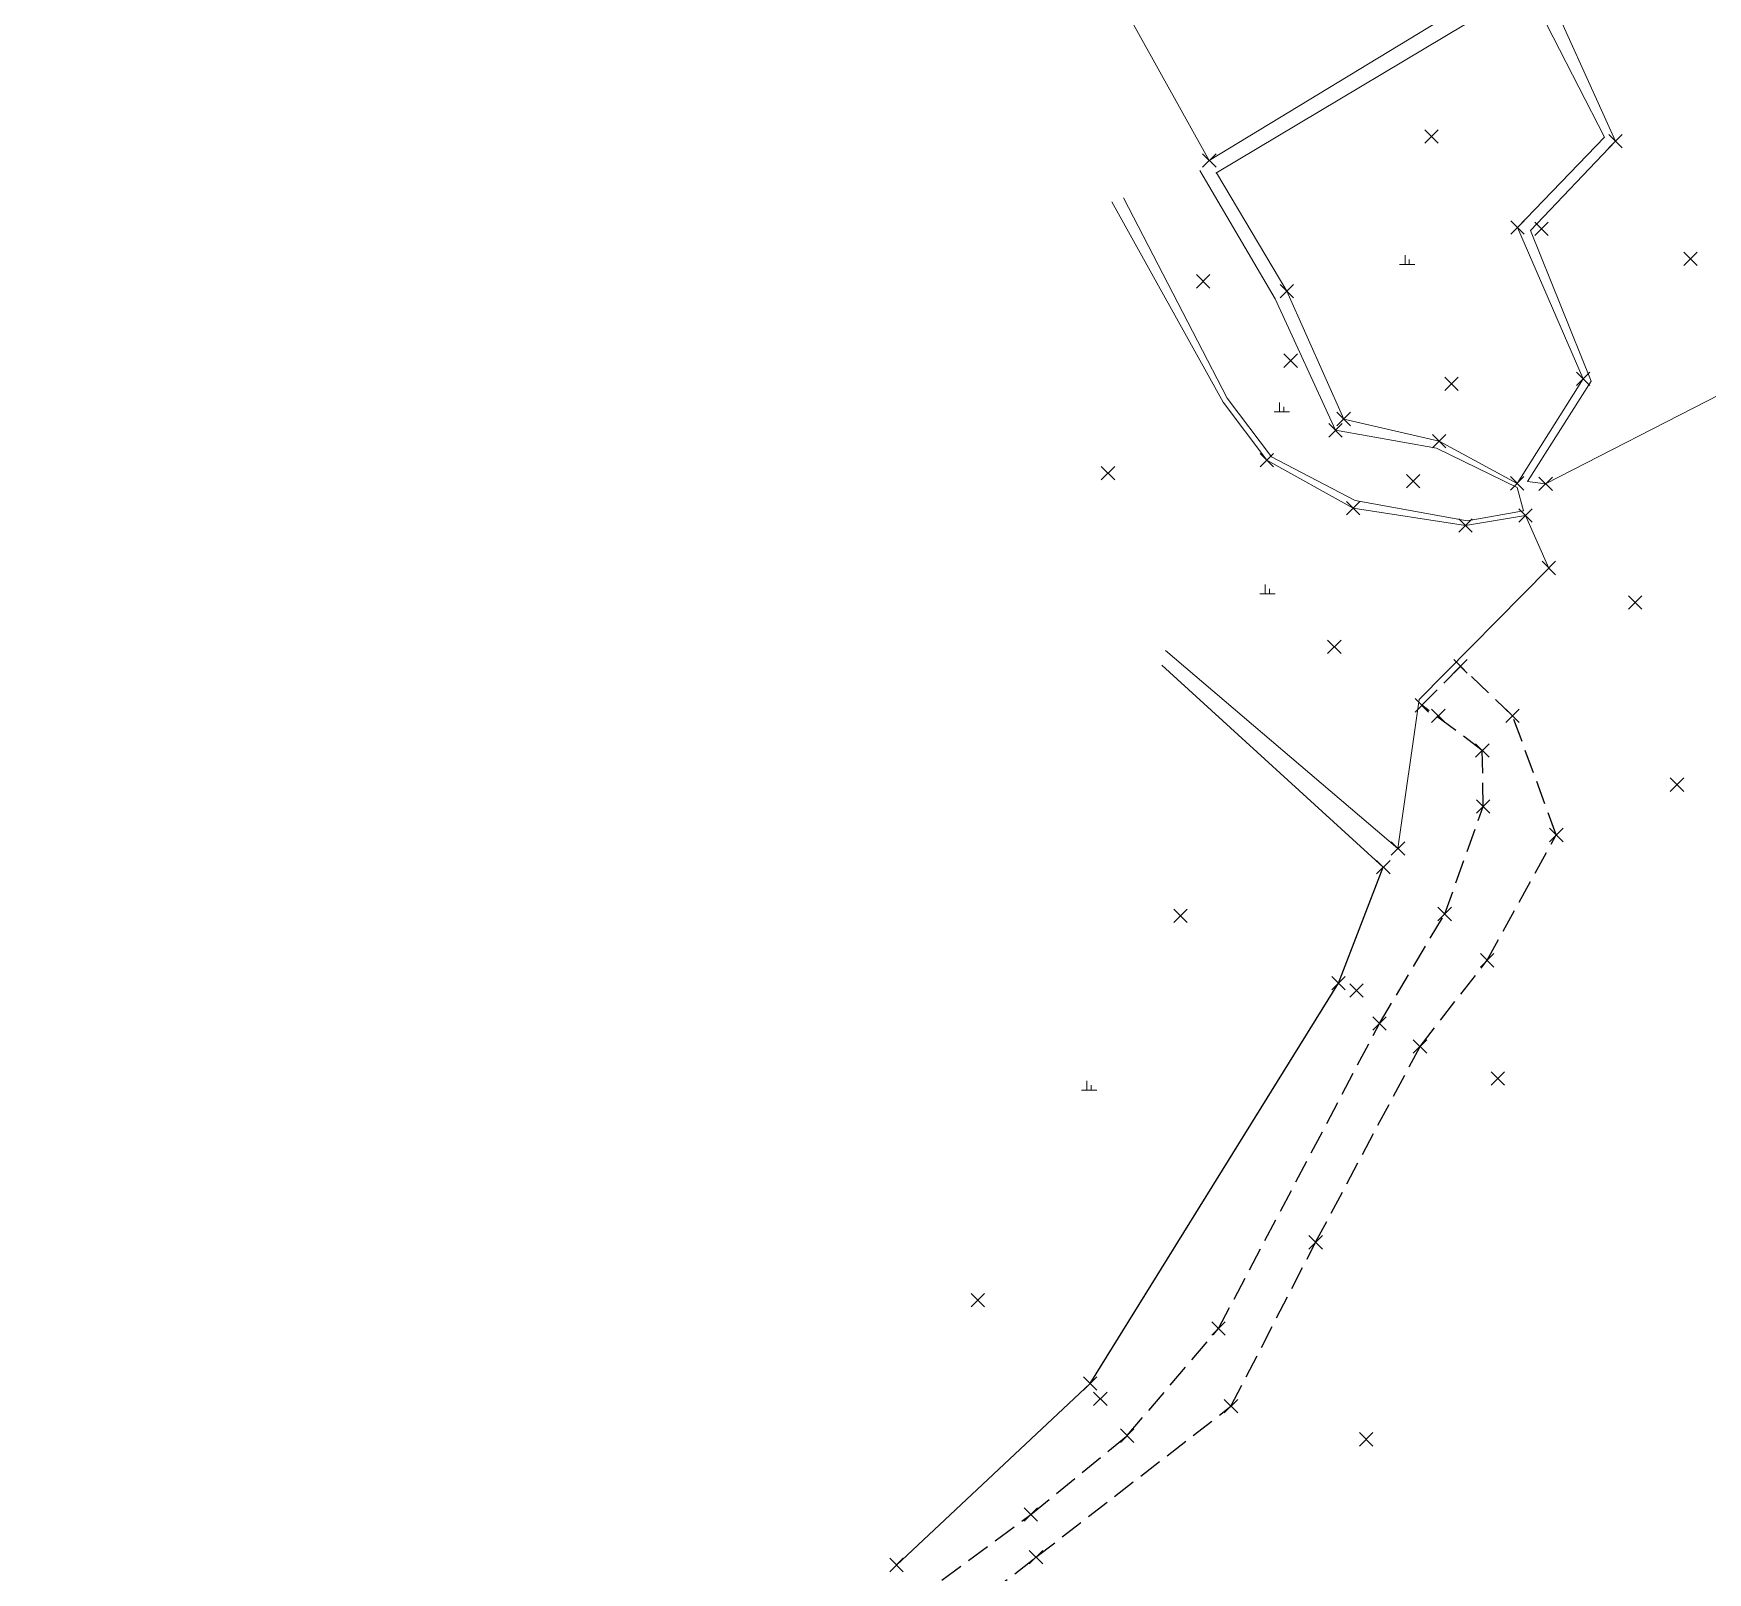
# Model space of a CAD drawing. Header units: millimetres. Extents: x 209513 to 211421, y 268482 to 269727.
# Drawn here: x 209743.6 to 209868.3, y 268589.7 to 268704.3 of the extents above; entities that cross this region are included whole.
import ezdxf

# ---------------------------------------------------------------- set-up
doc = ezdxf.new("R2010")
doc.units = ezdxf.units.MM
doc.header["$MEASUREMENT"] = 0
doc.header["$PDMODE"] = 3
doc.header["$PDSIZE"] = 0.5
doc.linetypes.add('DGN Style 3', pattern=[2.4677800000000003, 1.7627, -0.7050800000000002])
for name, color, linetype, lineweight in [('논밭', 8, 'CONTINUOUS', 0), ('비포장도로', 8, 'DGN Style 3', 0), ('측점', 8, 'CONTINUOUS', 0)]:
    doc.layers.add(name, color=color, linetype=linetype, lineweight=lineweight)

msp = doc.modelspace()

# ---------------------------------------------------------------- linework, layer by layer
at = {"layer": '논밭'}
for p, q in [((209845.7604495108, 268687.7534681097), (209845.7604495108, 268687.052874947)), ((209846.0798094765, 268687.4211659301), (209846.0798094765, 268687.052874947)), ((209845.3601195641, 268687.052874947), (209846.5026097624, 268687.052874947)), ((209869.198, 268677.386), (209856.231, 268670.719)), ((209836.0228220083, 268676.0784405671), (209837.1653122066, 268676.0784405671)), ((209836.4231519551, 268676.7790337297), (209836.4231519551, 268676.0784405671)), ((209836.7425119208, 268676.4467315502), (209836.7425119208, 268676.0784405671)), ((209834.940695374, 268662.5348164635), (209836.0831855723, 268662.5348164635)), ((209835.3410253208, 268663.2354096262), (209835.3410253208, 268662.5348164635)), ((209835.6603852865, 268662.9031074466), (209835.6603852865, 268662.5348164635)), ((209822.0669244939, 268626.2697463558), (209822.0669244939, 268625.5691531931)), ((209821.6665945472, 268625.5691531931), (209822.8090847455, 268625.5691531931)), ((209822.3862844596, 268625.9374441762), (209822.3862844596, 268625.5691531931))]:
    msp.add_line(p, q, dxfattribs=at)
for points in [[(209827.6279965983, 268797.7083118349), (209827.6279965983, 268797.7083118349), (209827.6279965983, 268797.7083118349), (209827.6279965983, 268797.7083118349), (209790.7745924959, 268778.5619687225), (209790.7745924959, 268778.5619687225), (209790.7745924959, 268778.5619687225), (209787.8374949543, 268772.7050427838), (209787.8374949543, 268772.7050427838), (209787.8374949543, 268772.7050427838), (209831.1888463387, 268694.7971130043), (209831.1888463387, 268694.7971130043), (209831.1888463387, 268694.7971130043)], [(209831.1888463387, 268694.7971130043), (209854.1978569839, 268708.7985344635), (209847.6839856749, 268719.5569527638), (209867.9688190144, 268739.1041970815), (209827.6279965983, 268797.7083118349)], [(209854.8859368795, 268670.8866676579), (209859.6186595538, 268678.3670544421), (209855.0952935861, 268689.5954351732), (209861.4367558572, 268696.2390374205), (209855.738, 268708.817), (209849.5662909625, 268718.8765402603), (209870.5467308246, 268738.4203125289)], [(209854.115, 268670.76), (209859.027, 268678.545), (209854.131, 268689.805), (209860.6040648792, 268696.5474751578), (209854.8801143347, 268707.730521192), (209831.664975927, 268693.8545122877)], [(209824.7945292658, 268692.0295816872), (209832.519959441, 268677.095336851), (209835.8147148043, 268672.7396526061), (209842.0485807417, 268669.4885480953), (209850.3866258028, 268667.968812063), (209854.5945204529, 268668.7130788097), (209854.1185684138, 268670.4608824424), (209848.1017868001, 268673.3828825682), (209840.5840631633, 268674.7078256449), (209836.0998987526, 268684.4960378708), (209830.4816931336, 268694.0617460352)], [(209831.7264633829, 268693.8912641894), (209836.9663455735, 268685.0624126429), (209841.1949999615, 268675.5496279343), (209848.3089985358, 268673.9011990344), (209854.115, 268670.76)], [(209850.263, 268667.623), (209841.895, 268668.918), (209835.463, 268672.486), (209832.2085069614, 268676.8165518015), (209823.931974268, 268691.7162277646)], [(209854.8859368795, 268670.8866676579), (209856.231, 268670.719)], [(209856.475, 268664.452), (209854.725, 268668.369), (209850.263, 268667.623)], [(209845.236, 268643.572), (209846.8154406201, 268654.6678273531), (209856.475, 268664.452)], [(209845.236, 268643.572), (209827.9168726867, 268658.30804384)], [(209844.142, 268642.17), (209827.6631932344, 268657.220763476)]]:
    msp.add_lwpolyline(points, dxfattribs=at)
at = {"layer": '논밭', "lineweight": -3}
msp.add_polyline3d([(209807.89, 268590.209, 0), (209822.317, 268603.729, 0), (209840.805, 268633.531, 0), (209844.142, 268642.17, 0)], dxfattribs=at)
at = {"layer": '비포장도로', "lineweight": -3}
msp.add_line((209849.892, 268657.134, 14.744), (209847.009, 268654.23, 14.759), dxfattribs=at)
for points in [[(209744.189, 268482.243, 13.864), (209745.654, 268487.704, 13.853), (209751.698, 268495.957, 13.811), (209752, 268499.778, 13.792), (209749.235, 268508.773, 14.17), (209752.724, 268515.45, 14.258), (209760.812, 268532.527, 14.37), (209766.212, 268539.592, 14.338), (209791.612, 268564.916, 14.329), (209810.839, 268585.035, 14.373), (209818.281, 268590.794, 14.891), (209832.802, 268602.032, 14.831), (209839.106, 268614.243, 14.852), (209846.879, 268628.831, 14.882), (209851.881, 268635.24, 14.795), (209857.025, 268644.576, 14.846), (209853.768, 268653.449, 14.825), (209849.892, 268657.134, 14.744)], [(209743.633, 268490.91, 13.876), (209747.966, 268498.724, 13.69), (209747.723, 268501.792, 14.115), (209745.866, 268508.742, 14.414), (209747.589, 268513.432, 14.143), (209753.298, 268523.622, 14.347), (209759.32, 268536.101, 14.374), (209790.422, 268567.155, 14.38), (209809.278, 268587.61, 14.476), (209817.889, 268593.972, 14.893), (209825.075, 268599.845, 14.914), (209831.876, 268607.819, 14.886), (209843.853, 268630.537, 14.991), (209848.714, 268638.693, 14.953), (209851.588, 268646.7, 14.929), (209851.516, 268650.87, 14.91), (209847.009, 268654.23, 14.759)]]:
    msp.add_polyline3d(points, dxfattribs=at)
at = {"layer": '측점', "lineweight": -3}
for p in [(209847.7294290821, 268696.5849791811), (209861.4367558572, 268696.2390374205, 15.246), (209831.1888463387, 268694.7971130043), (209854.131, 268689.805, 15.042), (209855.925, 268689.71, 15.286), (209867.0206945571, 268687.4732167805), (209830.7338338985, 268685.804555007), (209836.9663455735, 268685.0624126429), (209837.247, 268679.897, 14.439), (209849.218625869, 268678.1691526201), (209859.027, 268678.545, 15.121), (209841.1949999615, 268675.5496279343), (209840.5840631633, 268674.7078256449), (209848.3089985358, 268673.9011990344), (209835.463, 268672.486, 14.739), (209823.6424034626, 268671.5256817606), (209846.3640286146, 268670.9299406193), (209854.115, 268670.76, 15.078), (209856.231, 268670.719, 15.246), (209841.895, 268668.918, 14.745), (209854.725, 268668.369, 14.739), (209850.263, 268667.623, 14.744), (209856.475, 268664.452, 14.741), (209862.893, 268661.894, 14.981), (209840.495, 268658.584, 14.853), (209849.892, 268657.134, 14.744), (209847.009, 268654.23, 14.759), (209848.241, 268653.449, 14.777), (209853.768, 268653.449, 14.825), (209851.516, 268650.87, 14.91), (209866.012, 268648.321, 14.935), (209851.588, 268646.7, 14.929), (209857.025, 268644.576, 14.846), (209845.236, 268643.572, 14.808), (209844.142, 268642.17, 14.729), (209829.0373365743, 268638.5510499168), (209848.714, 268638.693, 14.953), (209851.881, 268635.24, 14.795), (209840.805, 268633.531, 14.754), (209842.142, 268632.999, 14.533), (209843.853, 268630.537, 14.991), (209846.879, 268628.831, 14.882), (209852.666, 268626.446, 14.928), (209839.106, 268614.243, 14.852), (209813.9499493814, 268609.940688257), (209831.876, 268607.819, 14.886), (209822.317, 268603.729, 14.747), (209823.075, 268602.584, 14.516), (209832.802, 268602.032, 14.831), (209825.075, 268599.845, 14.914), (209842.861, 268599.572, 14.878), (209817.889, 268593.972, 14.893), (209818.281, 268590.794, 14.891), (209807.89, 268590.209, 14.788)]:
    msp.add_point(p, dxfattribs=at)

doc.saveas('drawing.dxf')
